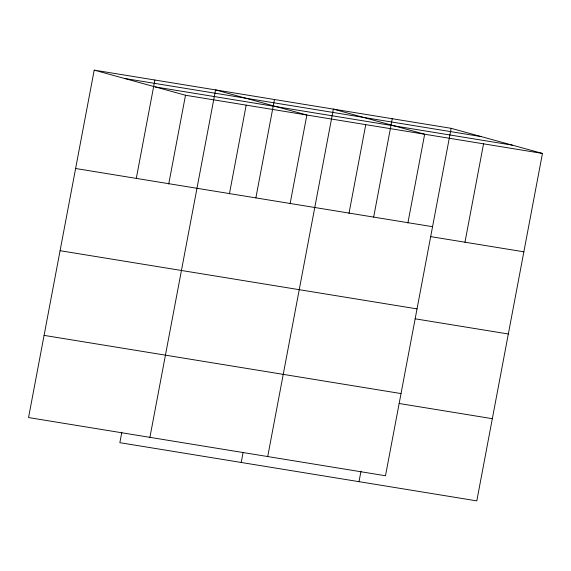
<?xml version="1.0" encoding="UTF-8"?>
<svg xmlns="http://www.w3.org/2000/svg" width="571" height="571" viewBox="0 0 571 571"><rect width="100%" height="100%" fill="white"/><g stroke="black" fill="none" stroke-linecap="round" stroke-linejoin="round"><path stroke-width="0.86" d="M94.201 70.126L28.55 417.565L385.496 475.757L451.147 128.318L94.201 70.126L185.504 95.243L542.45 153.435L476.799 500.874L119.853 442.682L121.837 432.19M136.291 178.395L154.884 80.019M168.723 184.04L185.504 95.243M149.909 437.35L215.56 89.911L306.863 115.028L290.082 203.826M229.406 193.933L246.187 105.135M255.872 197.894L274.458 99.518M241.212 462.467L243.032 452.846M267.706 456.557L333.357 109.118L424.66 134.228L407.88 223.033M348.981 213.426L365.761 124.628M373.662 217.094L392.248 118.718M359.009 481.667L360.993 471.175M464.965 242.211L483.551 143.835M124.328 78.413L481.274 136.612M155.369 86.949L512.323 145.148M75.608 168.502L432.561 226.701M430.684 236.622L523.864 251.811M60.083 250.698L417.03 308.89M415.153 318.811L508.333 333.999M44.081 335.377L401.028 393.569M399.15 403.49L492.33 418.686M451.147 128.318L542.45 153.435"/></g></svg>
